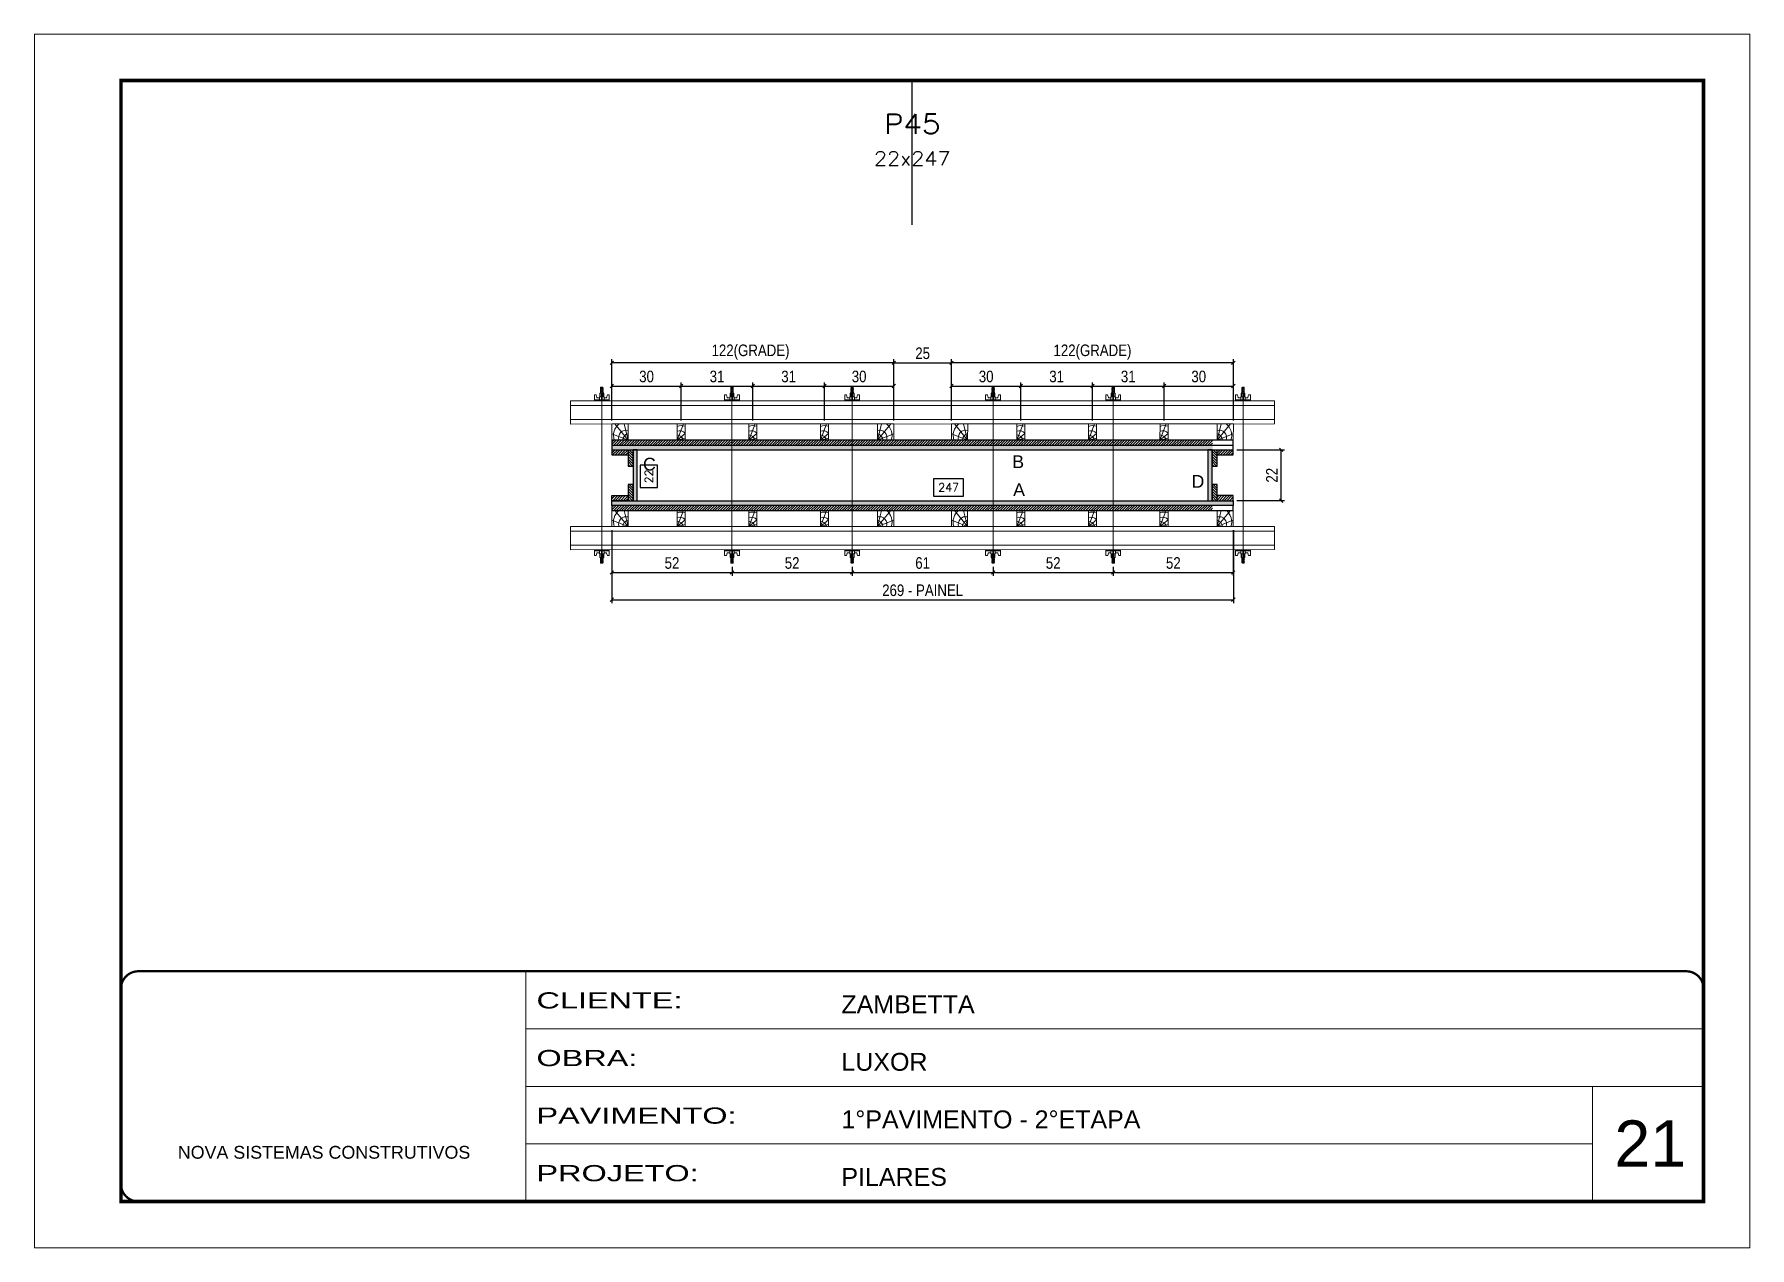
# Model space of a CAD drawing. Extents: x 14400 to 20667, y -21631 to 6985.
# Drawn here: x 14413 to 15898, y 192 to 1242 of the extents above; entities that cross this region are included whole.
import ezdxf
from ezdxf.enums import TextEntityAlignment as Align

# ---------------------------------------------------------------- set-up
doc = ezdxf.new("R2010")
doc.units = 0
for name, pattern in [('CONTINUO', [0]), ('DASHED', [0.75, 0.5, -0.25]), ('HIDDEN', [0.375, 0.25, -0.125])]:
    doc.linetypes.add(name, pattern=pattern)
for name, color, linetype, lineweight in [('CARIMBO', 255, 'Continuous', 9), ('Folhas', 255, 'Continuous', 9), ('Hachura', 251, 'Continuous', 9), ('Madeira', 126, 'Continuous', 18), ('Perfil Metálico', 224, 'Continuous', 18), ('SARRAFO DE PRESSAO', 251, 'DASHED', 9), ('Texto Seção', 7, 'Continuous', 15)]:
    doc.layers.add(name, color=color, linetype=linetype, lineweight=lineweight)
for name, color, linetype in [('CHAPA', 1, 'Continuous'), ('COTA', 241, 'Continuous'), ('SARRAFO', 251, 'Continuous'), ('Texto de Titulo', 7, 'Continuous'), ('Texto Qtd Sarr', 242, 'Continuous'), ('TEXTO_GERAL', 7, 'Continuous')]:
    doc.layers.add(name, color=color, linetype=linetype)
doc.styles.add('ARIAL', font='arial.ttf')
doc.styles.add('COTA TECNICA 2X', font='techl___.ttf', dxfattribs={"height": 10})
doc.styles.add('ROMANS', font='romans.shx')
doc.styles.add('Tecnologia', font='')
doc.styles.get('Tecnologia').set_extended_font_data('Forgotten Futurist')
doc.dimstyles.new('SECAO PILAR', dxfattribs={"dimtxt": 10, "dimasz": 3, "dimexe": 3, "dimexo": 3, "dimgap": 3, "dimtad": 1, "dimdec": 1, "dimlfac": 0.5, "dimzin": 12, "dimdsep": 46, "dimtxsty": 'COTA TECNICA 2X', "dimblk1": 'OBLIQUE', "dimblk2": 'OBLIQUE', "dimsah": 1, "dimcen": 0.9, "dimclrd": 256, "dimclre": 256, "dimclrt": 256, "dimadec": 1, "dimazin": 3, "dimtfac": 1, "dimtdec": 1, "dimtmove": 0, "dimatfit": 3, "dimfxl": 1, "dimtolj": 1, "dimtzin": 12, "dimarcsym": 0})
doc.dimstyles.new('SECÇÃO 2', dxfattribs={"dimtxt": 7, "dimasz": 6, "dimexe": 0.18, "dimexo": 2, "dimgap": -4, "dimtad": 3, "dimdec": 1, "dimlfac": 0.5, "dimzin": 12, "dimdsep": 46, "dimtxsty": 'ROMANS', "dimblk": 'ARCHTICK', "dimcen": 0.09, "dimse1": 1, "dimse2": 1, "dimsd1": 1, "dimsd2": 1, "dimclrd": 180, "dimclre": 5, "dimclrt": 1, "dimadec": 0, "dimazin": 3, "dimtfac": 1, "dimtdec": 1, "dimtofl": 0, "dimtmove": 0, "dimatfit": 3, "dimldrblk": 'ARCHTICK', "dimfxl": 1, "dimtolj": 1, "dimtzin": 0, "dimarcsym": 0})

# ---------------------------------------------------------------- blocks, each defined once
blk = doc.blocks.new('9999999999')
at = {"color": 30, "linetype": 'CONTINUO'}
for p, q in [((98564.6, 34230.2), (98564.6, 34429.4)), ((98564.6, 34379.6), (99584, 34379.6)), ((98564.6, 34329.8), (99488, 34329.8)), ((99584, 34329.8), (99488, 34329.8)), ((99488, 34329.8), (99488, 34230.2)), ((98564.6, 34280), (99488, 34280))]:
    blk.add_line(p, q, dxfattribs=at)
at = {"color": 30, "linetype": 'CONTINUO', "const_width": 2}
blk.add_lwpolyline([(99584, 34230.2), (99584, 34414.4, 0.414214), (99569, 34429.4), (98229, 34429.4, 0.414214), (98214, 34414.4), (98214, 34245.2, 0.414214), (98229, 34230.2), (99584, 34230.2)], format="xyb", dxfattribs=at)
at = {"layer": 'Folhas'}
blk.add_lwpolyline([(98139, 34190.2), (99624, 34190.2), (99624, 35240.2), (98139, 35240.2)], close=True, dxfattribs=at)
at = {"layer": 'Folhas', "color": 30, "const_width": 3}
blk.add_lwpolyline([(98214, 34230.2), (99584, 34230.2), (99584, 35200.2), (98214, 35200.2)], close=True, dxfattribs=at)
at = {"color": 7, "linetype": 'Continuous', "ltscale": 5, "style": 'ARIAL'}
for s, height, p in [('ZAMBETTA', 15.48, (98837.7, 34393.1)), ('LUXOR', 15.48, (98837.7, 34343.3)), ('1°PAVIMENTO - 2°ETAPA', 15.483, (98837.7, 34293.5)), ('NOVA SISTEMAS CONSTRUTIVOS', 11.059, (98263.2, 34267.2)), ('PILARES', 15.48, (98837.7, 34243.7))]:
    blk.add_text(s, height=height, dxfattribs=at).set_placement(p)
at = {"layer": 'Folhas', "color": 7, "style": 'Tecnologia', "width": 1.5}
for s, p in [('CLIENTE:', (98573.7, 34397.2)), ('OBRA:', (98573.7, 34347.3)), ('PAVIMENTO:', (98573.7, 34297.5)), ('PROJETO:', (98573.7, 34247.7))]:
    blk.add_text(s, height=14, dxfattribs=at).set_placement(p)
blk = doc.blocks.new('*D1169')
at = {"layer": 'COTA', "color": 180, "lineweight": -2, "transparency": 16777216}
for p, q in [((14952.9, 869), (14937.9, 869)), ((14937.9, 869), (14937.9, 849.7)), ((14952.9, 849.7), (14952.9, 869)), ((14937.9, 849.7), (14952.9, 849.7))]:
    blk.add_line(p, q, dxfattribs=at)
at = {"layer": 'Defpoints', "color": 0, "transparency": 16777216}
for p in [(14952.8, 882.3), (14952.8, 838.3), (14956.9, 838.3)]:
    blk.add_point(p, dxfattribs=at)
at = {"layer": 'COTA', "color": 1, "transparency": 16777216, "insert": (14945.4, 859.3), "char_height": 7, "attachment_point": 5, "rotation": 90, "style": 'ROMANS'}
blk.add_mtext('\\A1;22', dxfattribs=at)
blk = doc.blocks.new('_ArchTick')
at = {"color": 0, "linetype": 'ByBlock', "const_width": 0.15}
blk.add_lwpolyline([(-0.5, -0.5), (0.5, 0.5)], dxfattribs=at)
blk = doc.blocks.new('*D1170')
at = {"layer": 'COTA', "color": 180, "lineweight": -2, "transparency": 16777216}
for p, q in [((15218, 857.3), (15192, 857.3)), ((15192, 857.3), (15192, 842.3)), ((15218, 842.3), (15218, 857.3)), ((15192, 842.3), (15218, 842.3))]:
    blk.add_line(p, q, dxfattribs=at)
at = {"layer": 'Defpoints', "color": 0, "transparency": 16777216}
for p in [(14935.5, 838.3), (15429.5, 838.3), (15429.5, 838.3)]:
    blk.add_point(p, dxfattribs=at)
at = {"layer": 'COTA', "color": 1, "transparency": 16777216, "insert": (15205, 849.8), "char_height": 7, "attachment_point": 5, "style": 'ROMANS'}
blk.add_mtext('\\A1;247', dxfattribs=at)
blk = doc.blocks.new('_Oblique')
at = {"color": 0, "linetype": 'ByBlock', "lineweight": -2}
blk.add_line((-0.5, -0.5), (0.5, 0.5), dxfattribs=at)
blk = doc.blocks.new('*D1171')
at = {"layer": 'COTA', "lineweight": -2, "transparency": 16777216}
for p, q in [((14913.5, 812.9), (14913.5, 749.6)), ((15451.5, 812.9), (15451.5, 749.6)), ((14913.5, 752.6), (15451.5, 752.6))]:
    blk.add_line(p, q, dxfattribs=at)
at = {"layer": 'Defpoints', "color": 0, "transparency": 16777216}
for p in [(14913.5, 815.9), (15451.5, 815.9), (15451.5, 752.6)]:
    blk.add_point(p, dxfattribs=at)
at = {"layer": 'COTA', "lineweight": -2, "transparency": 16777216, "xscale": 3, "yscale": 3, "zscale": 3, "rotation": 180}
blk.add_blockref('_Oblique', (14913.5, 752.6), dxfattribs=at)
at = {"layer": 'COTA', "lineweight": -2, "transparency": 16777216, "xscale": 3, "yscale": 3, "zscale": 3}
blk.add_blockref('_Oblique', (15451.5, 752.6), dxfattribs=at)
at = {"layer": 'COTA', "transparency": 16777216, "insert": (15182.5, 760.7), "char_height": 10, "attachment_point": 5, "style": 'COTA TECNICA 2X'}
blk.add_mtext('\\A1;269 - PAINEL', dxfattribs=at)
blk = doc.blocks.new('*D1172')
at = {"layer": 'COTA', "lineweight": -2, "transparency": 16777216}
for p, q in [((14913.5, 812.9), (14913.5, 773.2)), ((14913.5, 776.2), (15017.5, 776.2)), ((15017.5, 781.1), (15017.5, 773.2))]:
    blk.add_line(p, q, dxfattribs=at)
at = {"layer": 'Defpoints', "color": 0, "transparency": 16777216}
for p in [(14913.5, 815.9), (15017.5, 784.1), (15017.5, 776.2)]:
    blk.add_point(p, dxfattribs=at)
at = {"layer": 'COTA', "lineweight": -2, "transparency": 16777216, "xscale": 3, "yscale": 3, "zscale": 3, "rotation": 180}
blk.add_blockref('_Oblique', (14913.5, 776.2), dxfattribs=at)
at = {"layer": 'COTA', "lineweight": -2, "transparency": 16777216, "xscale": 3, "yscale": 3, "zscale": 3}
blk.add_blockref('_Oblique', (15017.5, 776.2), dxfattribs=at)
at = {"layer": 'COTA', "transparency": 16777216, "insert": (14965.5, 784.3), "char_height": 10, "attachment_point": 5, "style": 'COTA TECNICA 2X'}
blk.add_mtext('\\A1;52', dxfattribs=at)
blk = doc.blocks.new('C')
at = {"layer": 'Hachura', "color": 0}
for p, q in [((0, 3.22), (0, -3.22)), ((0.45, 3.22), (0, 3.22)), ((0.46, 3.16), (0, 3.16)), ((0.46, 3.05), (0, 3.05)), ((0.46, 2.88), (0, 2.88)), ((0, 2.75), (0, -1.16)), ((0.46, 2.65), (0, 2.65)), ((0.46, 2.23), (0, 2.23)), ((0.46, 1.51), (0, 1.51)), ((0.39, 0.49), (0.17, 0.49)), ((0.45, -3.23), (0.45, 3.22)), ((0.45, 3.22), (2.58, 3.22)), ((1.74, 0.97), (0.45, 0.97)), ((1.45, 0.1), (0.45, 0.1)), ((1.35, 1.94), (1.35, 0.96)), ((2.58, 2.39), (1.47, 2.09)), ((1.74, -0.97), (1.74, 0.97)), ((1.74, 0.97), (1.74, 0.84)), ((1.74, 0.97), (1.74, 0.84)), ((1.74, 0.84), (3.35, 0.84)), ((3.35, 0.45), (1.74, 0.45)), ((2.58, 3.22), (2.58, 2.39)), ((3.32, 0.84), (3.32, -0.84)), ((3.35, 0.84), (3.35, -0.84)), ((3.68, 0.45), (3.35, 0.45)), ((3.84, -0.52), (3.35, 0.45)), ((3.35, 0.06), (3.67, -0.57)), ((3.68, 0.45), (4.16, -0.52)), ((3.72, 0.5), (4.25, -0.57)), ((4.37, -0.55), (3.83, 0.53)), ((4.15, 0.45), (3.93, 0.45)), ((4.42, -0.52), (3.93, 0.45)), ((4.15, 0.45), (4.26, 0.45)), ((4.26, 0.45), (4.74, -0.52)), ((4.3, 0.5), (4.83, -0.57)), ((4.95, -0.55), (4.41, 0.53)), ((4.51, 0.45), (4.84, 0.45)), ((5, -0.52), (4.51, 0.45)), ((4.84, 0.45), (5.32, -0.52)), ((4.88, 0.5), (5.41, -0.57)), ((5.53, -0.55), (4.99, 0.53)), ((5.58, -0.52), (5.09, 0.45)), ((5.42, 0.45), (5.09, 0.45)), ((5.58, -0.52), (5.09, 0.45)), ((5.42, 0.45), (5.74, -0.19)), ((5.46, 0.5), (5.74, -0.07)), ((5.74, 0.19), (5.57, 0.53)), ((5.74, 0.32), (5.68, 0.45)), ((5.68, 0.45), (5.74, 0.45)), ((5.74, 0.45), (5.9, 0.29)), ((5.74, 0.45), (5.74, -0.52)), ((5.9, -0.36), (5.9, 0.29)), ((0.45, 0), (0, 0)), ((0.46, -1.52), (0, -1.52)), ((0.46, -2.23), (0, -2.23)), ((0.46, -2.65), (0, -2.65)), ((0.46, -2.88), (0, -2.88)), ((0.46, -3.05), (0, -3.05)), ((0.46, -3.16), (0, -3.16)), ((0, -3.22), (2.57, -3.22)), ((0.08, -0.48), (0.29, -0.48)), ((0.29, -0.48), (0.4, -0.48)), ((0.45, 0), (0.45, -0.97)), ((0.45, -0.16), (1.45, -0.16)), ((0.45, -0.65), (0.45, -0.32)), ((0.45, -3.23), (0.45, -0.65)), ((0.45, -0.97), (1.74, -0.97)), ((1.35, -1.94), (1.35, -0.97)), ((2.58, -2.39), (1.47, -2.1)), ((3.35, -0.32), (1.74, -0.32)), ((3.35, -0.84), (1.74, -0.84)), ((2.58, -3.23), (2.58, -2.39)), ((3.35, -0.07), (3.58, -0.52)), ((3.35, -0.52), (3.58, -0.52)), ((3.84, -0.52), (4.16, -0.52)), ((4.42, -0.52), (4.74, -0.52)), ((4.63, -0.52), (4.74, -0.52)), ((5, -0.52), (5.32, -0.52)), ((5.58, -0.52), (5.74, -0.52)), ((5.74, -0.52), (5.9, -0.36)), ((5.74, -0.52), (5.74, -0.52))]:
    blk.add_line(p, q, dxfattribs=at)
for centre, radius, start, end in [((1.52, 1.94), 0.161, 104.74356, 180), ((1.44, -0.03), 0.129, 272.69497, 87.30503), ((3.81, 0.39), 0.143, 25.56881, 154.43119), ((4.39, 0.39), 0.143, 25.56881, 154.43119), ((4.97, 0.39), 0.143, 25.56881, 154.43119), ((5.55, 0.39), 0.143, 25.56881, 154.43119), ((0.17, -0.37), 0.174, 221.74404, 317.85924), ((1.52, -1.94), 0.161, 180, 255.25644), ((3.71, -0.4), 0.174, 222.14076, 318.25596), ((4.29, -0.4), 0.174, 222.14076, 318.25596), ((4.87, -0.4), 0.174, 222.14076, 318.25596), ((5.45, -0.4), 0.174, 222.14076, 318.25596), ((5.61, -0.4), 0.174, 317.85924, 318.25596)]:
    blk.add_arc(centre, radius, start, end, dxfattribs=at)
blk = doc.blocks.new('*D1173')
at = {"layer": 'COTA', "lineweight": -2, "transparency": 16777216}
for p, q in [((15243.5, 781.1), (15243.5, 773.2)), ((15243.5, 776.2), (15347.5, 776.2)), ((15347.5, 781.1), (15347.5, 773.2))]:
    blk.add_line(p, q, dxfattribs=at)
at = {"layer": 'Defpoints', "color": 0, "transparency": 16777216}
for p in [(15243.5, 784.1), (15347.5, 784.1), (15347.5, 776.2)]:
    blk.add_point(p, dxfattribs=at)
at = {"layer": 'COTA', "lineweight": -2, "transparency": 16777216, "xscale": 3, "yscale": 3, "zscale": 3, "rotation": 180}
blk.add_blockref('_Oblique', (15243.5, 776.2), dxfattribs=at)
at = {"layer": 'COTA', "lineweight": -2, "transparency": 16777216, "xscale": 3, "yscale": 3, "zscale": 3}
blk.add_blockref('_Oblique', (15347.5, 776.2), dxfattribs=at)
at = {"layer": 'COTA', "transparency": 16777216, "insert": (15295.5, 784.3), "char_height": 10, "attachment_point": 5, "style": 'COTA TECNICA 2X'}
blk.add_mtext('\\A1;52', dxfattribs=at)
blk = doc.blocks.new('*D1174')
at = {"layer": 'COTA', "lineweight": -2, "transparency": 16777216}
for p, q in [((15454.5, 882.3), (15495.8, 882.3)), ((15492.8, 838.3), (15492.8, 882.3)), ((15454.5, 838.3), (15495.8, 838.3))]:
    blk.add_line(p, q, dxfattribs=at)
at = {"layer": 'Defpoints', "color": 0, "transparency": 16777216}
for p in [(15451.5, 882.3), (15492.8, 882.3), (15451.5, 838.3)]:
    blk.add_point(p, dxfattribs=at)
at = {"layer": 'COTA', "lineweight": -2, "transparency": 16777216, "xscale": 3, "yscale": 3, "zscale": 3}
for p, rotation in [((15492.8, 882.3), 90), ((15492.8, 838.3), 270)]:
    blk.add_blockref('_Oblique', p, dxfattribs=dict(at, rotation=rotation))
at = {"layer": 'COTA', "transparency": 16777216, "insert": (15484.8, 860.3), "char_height": 10, "attachment_point": 5, "rotation": 90, "style": 'COTA TECNICA 2X'}
blk.add_mtext('\\A1;22', dxfattribs=at)
blk = doc.blocks.new('*D1175')
at = {"layer": 'COTA', "lineweight": -2, "transparency": 16777216}
for p, q in [((15017.5, 781.1), (15017.5, 773.2)), ((15017.5, 776.2), (15121.5, 776.2)), ((15121.5, 781.1), (15121.5, 773.2))]:
    blk.add_line(p, q, dxfattribs=at)
at = {"layer": 'Defpoints', "color": 0, "transparency": 16777216}
for p in [(15017.5, 784.1), (15121.5, 784.1), (15121.5, 776.2)]:
    blk.add_point(p, dxfattribs=at)
at = {"layer": 'COTA', "lineweight": -2, "transparency": 16777216, "xscale": 3, "yscale": 3, "zscale": 3, "rotation": 180}
blk.add_blockref('_Oblique', (15017.5, 776.2), dxfattribs=at)
at = {"layer": 'COTA', "lineweight": -2, "transparency": 16777216, "xscale": 3, "yscale": 3, "zscale": 3}
blk.add_blockref('_Oblique', (15121.5, 776.2), dxfattribs=at)
at = {"layer": 'COTA', "transparency": 16777216, "insert": (15069.5, 784.3), "char_height": 10, "attachment_point": 5, "style": 'COTA TECNICA 2X'}
blk.add_mtext('\\A1;52', dxfattribs=at)
blk = doc.blocks.new('PONTALETE')
at = {"layer": 'Madeira'}
for q in [(2.71, 7), (7, 5.76), (7, 1.74)]:
    blk.add_line((0, 0), q, dxfattribs=at)
blk.add_lwpolyline([(0, 0), (7, 0), (7, 7), (0, 7)], close=True, dxfattribs=at)
for centre, radius, start, end in [((2.04, 0.06), 6.23, 37.28179, 109.09128), ((1.09, 0.9), 3.19, 343.60304, 109.98471), ((-0.21, -0.78), 3.09, 14.63219, 86.0383)]:
    blk.add_arc(centre, radius, start, end, dxfattribs=at)
blk = doc.blocks.new('MEIO PONTALETE')
at = {"layer": 'Madeira'}
for q in [(2.71, 7), (3.5, 2.88), (3.5, 0.87)]:
    blk.add_line((0, 0), q, dxfattribs=at)
blk.add_lwpolyline([(0, 0), (3.5, 0), (3.5, 7), (0, 7)], close=True, dxfattribs=at)
for centre, radius, start, end in [((2.04, 0.06), 6.23, 76.44987, 109.09128), ((1.09, 0.9), 3.19, 40.90626, 109.98471), ((-0.21, -0.78), 3.09, 14.63219, 86.0383)]:
    blk.add_arc(centre, radius, start, end, dxfattribs=at)
blk = doc.blocks.new('*D1176')
at = {"layer": 'COTA', "lineweight": -2, "transparency": 16777216}
for p, q in [((15207.5, 907.7), (15207.5, 940.5)), ((15207.5, 937.5), (15267.5, 937.5)), ((15267.5, 907.7), (15267.5, 940.5))]:
    blk.add_line(p, q, dxfattribs=at)
at = {"layer": 'Defpoints', "color": 0, "transparency": 16777216}
for p in [(15267.5, 937.5), (15207.5, 904.7), (15267.5, 904.7)]:
    blk.add_point(p, dxfattribs=at)
at = {"layer": 'COTA', "lineweight": -2, "transparency": 16777216, "xscale": 3, "yscale": 3, "zscale": 3, "rotation": 180}
blk.add_blockref('_Oblique', (15207.5, 937.5), dxfattribs=at)
at = {"layer": 'COTA', "lineweight": -2, "transparency": 16777216, "xscale": 3, "yscale": 3, "zscale": 3}
blk.add_blockref('_Oblique', (15267.5, 937.5), dxfattribs=at)
at = {"layer": 'COTA', "transparency": 16777216, "insert": (15237.5, 945.7), "char_height": 10, "attachment_point": 5, "style": 'COTA TECNICA 2X'}
blk.add_mtext('\\A1;30', dxfattribs=at)
blk = doc.blocks.new('*D1177')
at = {"layer": 'COTA', "lineweight": -2, "transparency": 16777216}
for p, q in [((15207.5, 907.7), (15207.5, 960.6)), ((15451.5, 957.6), (15207.5, 957.6)), ((15451.5, 907.6), (15451.5, 960.6))]:
    blk.add_line(p, q, dxfattribs=at)
at = {"layer": 'Defpoints', "color": 0, "transparency": 16777216}
for p in [(15207.5, 957.6), (15207.5, 904.7), (15451.5, 904.6)]:
    blk.add_point(p, dxfattribs=at)
at = {"layer": 'COTA', "lineweight": -2, "transparency": 16777216, "xscale": 3, "yscale": 3, "zscale": 3, "rotation": 180}
blk.add_blockref('_Oblique', (15207.5, 957.6), dxfattribs=at)
at = {"layer": 'COTA', "lineweight": -2, "transparency": 16777216, "xscale": 3, "yscale": 3, "zscale": 3}
blk.add_blockref('_Oblique', (15451.5, 957.6), dxfattribs=at)
at = {"layer": 'COTA', "transparency": 16777216, "insert": (15329.5, 966.9), "char_height": 10, "attachment_point": 5, "style": 'COTA TECNICA 2X'}
blk.add_mtext('\\A1;122(GRADE)', dxfattribs=at)
blk = doc.blocks.new('*D1178')
at = {"layer": 'COTA', "lineweight": -2, "transparency": 16777216}
for p, q in [((15267.5, 907.7), (15267.5, 940.5)), ((15267.5, 937.5), (15329.5, 937.5)), ((15329.5, 907.7), (15329.5, 940.5))]:
    blk.add_line(p, q, dxfattribs=at)
at = {"layer": 'Defpoints', "color": 0, "transparency": 16777216}
for p in [(15329.5, 937.5), (15267.5, 904.7), (15329.5, 904.7)]:
    blk.add_point(p, dxfattribs=at)
at = {"layer": 'COTA', "lineweight": -2, "transparency": 16777216, "xscale": 3, "yscale": 3, "zscale": 3, "rotation": 180}
blk.add_blockref('_Oblique', (15267.5, 937.5), dxfattribs=at)
at = {"layer": 'COTA', "lineweight": -2, "transparency": 16777216, "xscale": 3, "yscale": 3, "zscale": 3}
blk.add_blockref('_Oblique', (15329.5, 937.5), dxfattribs=at)
at = {"layer": 'COTA', "transparency": 16777216, "insert": (15298.5, 945.7), "char_height": 10, "attachment_point": 5, "style": 'COTA TECNICA 2X'}
blk.add_mtext('\\A1;31', dxfattribs=at)
blk = doc.blocks.new('*D1179')
at = {"layer": 'COTA', "lineweight": -2, "transparency": 16777216}
for p, q in [((15329.5, 907.7), (15329.5, 940.5)), ((15329.5, 937.5), (15391.5, 937.5)), ((15391.5, 907.7), (15391.5, 940.5))]:
    blk.add_line(p, q, dxfattribs=at)
at = {"layer": 'Defpoints', "color": 0, "transparency": 16777216}
for p in [(15391.5, 937.5), (15329.5, 904.7), (15391.5, 904.7)]:
    blk.add_point(p, dxfattribs=at)
at = {"layer": 'COTA', "lineweight": -2, "transparency": 16777216, "xscale": 3, "yscale": 3, "zscale": 3, "rotation": 180}
blk.add_blockref('_Oblique', (15329.5, 937.5), dxfattribs=at)
at = {"layer": 'COTA', "lineweight": -2, "transparency": 16777216, "xscale": 3, "yscale": 3, "zscale": 3}
blk.add_blockref('_Oblique', (15391.5, 937.5), dxfattribs=at)
at = {"layer": 'COTA', "transparency": 16777216, "insert": (15360.5, 945.7), "char_height": 10, "attachment_point": 5, "style": 'COTA TECNICA 2X'}
blk.add_mtext('\\A1;31', dxfattribs=at)
blk = doc.blocks.new('*D1180')
at = {"layer": 'COTA', "lineweight": -2, "transparency": 16777216}
for p, q in [((15391.5, 907.7), (15391.5, 940.5)), ((15391.5, 937.5), (15451.5, 937.5)), ((15451.5, 907.7), (15451.5, 940.5))]:
    blk.add_line(p, q, dxfattribs=at)
at = {"layer": 'Defpoints', "color": 0, "transparency": 16777216}
for p in [(15451.5, 937.5), (15391.5, 904.7), (15451.5, 904.7)]:
    blk.add_point(p, dxfattribs=at)
at = {"layer": 'COTA', "lineweight": -2, "transparency": 16777216, "xscale": 3, "yscale": 3, "zscale": 3, "rotation": 180}
blk.add_blockref('_Oblique', (15391.5, 937.5), dxfattribs=at)
at = {"layer": 'COTA', "lineweight": -2, "transparency": 16777216, "xscale": 3, "yscale": 3, "zscale": 3}
blk.add_blockref('_Oblique', (15451.5, 937.5), dxfattribs=at)
at = {"layer": 'COTA', "transparency": 16777216, "insert": (15421.5, 945.7), "char_height": 10, "attachment_point": 5, "style": 'COTA TECNICA 2X'}
blk.add_mtext('\\A1;30', dxfattribs=at)
blk = doc.blocks.new('*D1181')
at = {"layer": 'COTA', "lineweight": -2, "transparency": 16777216}
for p, q in [((14913.5, 907.7), (14913.5, 940.5)), ((14913.5, 937.5), (14973.5, 937.5)), ((14973.5, 907.7), (14973.5, 940.5))]:
    blk.add_line(p, q, dxfattribs=at)
at = {"layer": 'Defpoints', "color": 0, "transparency": 16777216}
for p in [(14973.5, 937.5), (14913.5, 904.7), (14973.5, 904.7)]:
    blk.add_point(p, dxfattribs=at)
at = {"layer": 'COTA', "lineweight": -2, "transparency": 16777216, "xscale": 3, "yscale": 3, "zscale": 3, "rotation": 180}
blk.add_blockref('_Oblique', (14913.5, 937.5), dxfattribs=at)
at = {"layer": 'COTA', "lineweight": -2, "transparency": 16777216, "xscale": 3, "yscale": 3, "zscale": 3}
blk.add_blockref('_Oblique', (14973.5, 937.5), dxfattribs=at)
at = {"layer": 'COTA', "transparency": 16777216, "insert": (14943.5, 945.7), "char_height": 10, "attachment_point": 5, "style": 'COTA TECNICA 2X'}
blk.add_mtext('\\A1;30', dxfattribs=at)
blk = doc.blocks.new('*D1182')
at = {"layer": 'COTA', "lineweight": -2, "transparency": 16777216}
for p, q in [((14913.5, 907.7), (14913.5, 960.6)), ((15157.5, 957.6), (14913.5, 957.6)), ((15157.5, 907.6), (15157.5, 960.6))]:
    blk.add_line(p, q, dxfattribs=at)
at = {"layer": 'Defpoints', "color": 0, "transparency": 16777216}
for p in [(14913.5, 957.6), (14913.5, 904.7), (15157.5, 904.6)]:
    blk.add_point(p, dxfattribs=at)
at = {"layer": 'COTA', "lineweight": -2, "transparency": 16777216, "xscale": 3, "yscale": 3, "zscale": 3, "rotation": 180}
blk.add_blockref('_Oblique', (14913.5, 957.6), dxfattribs=at)
at = {"layer": 'COTA', "lineweight": -2, "transparency": 16777216, "xscale": 3, "yscale": 3, "zscale": 3}
blk.add_blockref('_Oblique', (15157.5, 957.6), dxfattribs=at)
at = {"layer": 'COTA', "transparency": 16777216, "insert": (15033.5, 966.9), "char_height": 10, "attachment_point": 5, "style": 'COTA TECNICA 2X'}
blk.add_mtext('\\A1;122(GRADE)', dxfattribs=at)
blk = doc.blocks.new('*D1183')
at = {"layer": 'COTA', "lineweight": -2, "transparency": 16777216}
for p, q in [((14973.5, 907.7), (14973.5, 940.5)), ((14973.5, 937.5), (15035.5, 937.5)), ((15035.5, 907.7), (15035.5, 940.5))]:
    blk.add_line(p, q, dxfattribs=at)
at = {"layer": 'Defpoints', "color": 0, "transparency": 16777216}
for p in [(15035.5, 937.5), (14973.5, 904.7), (15035.5, 904.7)]:
    blk.add_point(p, dxfattribs=at)
at = {"layer": 'COTA', "lineweight": -2, "transparency": 16777216, "xscale": 3, "yscale": 3, "zscale": 3, "rotation": 180}
blk.add_blockref('_Oblique', (14973.5, 937.5), dxfattribs=at)
at = {"layer": 'COTA', "lineweight": -2, "transparency": 16777216, "xscale": 3, "yscale": 3, "zscale": 3}
blk.add_blockref('_Oblique', (15035.5, 937.5), dxfattribs=at)
at = {"layer": 'COTA', "transparency": 16777216, "insert": (15004.5, 945.7), "char_height": 10, "attachment_point": 5, "style": 'COTA TECNICA 2X'}
blk.add_mtext('\\A1;31', dxfattribs=at)
blk = doc.blocks.new('*D1184')
at = {"layer": 'COTA', "lineweight": -2, "transparency": 16777216}
for p, q in [((15035.5, 907.7), (15035.5, 940.5)), ((15035.5, 937.5), (15097.5, 937.5)), ((15097.5, 907.7), (15097.5, 940.5))]:
    blk.add_line(p, q, dxfattribs=at)
at = {"layer": 'Defpoints', "color": 0, "transparency": 16777216}
for p in [(15097.5, 937.5), (15035.5, 904.7), (15097.5, 904.7)]:
    blk.add_point(p, dxfattribs=at)
at = {"layer": 'COTA', "lineweight": -2, "transparency": 16777216, "xscale": 3, "yscale": 3, "zscale": 3, "rotation": 180}
blk.add_blockref('_Oblique', (15035.5, 937.5), dxfattribs=at)
at = {"layer": 'COTA', "lineweight": -2, "transparency": 16777216, "xscale": 3, "yscale": 3, "zscale": 3}
blk.add_blockref('_Oblique', (15097.5, 937.5), dxfattribs=at)
at = {"layer": 'COTA', "transparency": 16777216, "insert": (15066.5, 945.7), "char_height": 10, "attachment_point": 5, "style": 'COTA TECNICA 2X'}
blk.add_mtext('\\A1;31', dxfattribs=at)
blk = doc.blocks.new('*D1185')
at = {"layer": 'COTA', "lineweight": -2, "transparency": 16777216}
for p, q in [((15097.5, 907.7), (15097.5, 940.5)), ((15097.5, 937.5), (15157.5, 937.5)), ((15157.5, 907.7), (15157.5, 940.5))]:
    blk.add_line(p, q, dxfattribs=at)
at = {"layer": 'Defpoints', "color": 0, "transparency": 16777216}
for p in [(15157.5, 937.5), (15097.5, 904.7), (15157.5, 904.7)]:
    blk.add_point(p, dxfattribs=at)
at = {"layer": 'COTA', "lineweight": -2, "transparency": 16777216, "xscale": 3, "yscale": 3, "zscale": 3, "rotation": 180}
blk.add_blockref('_Oblique', (15097.5, 937.5), dxfattribs=at)
at = {"layer": 'COTA', "lineweight": -2, "transparency": 16777216, "xscale": 3, "yscale": 3, "zscale": 3}
blk.add_blockref('_Oblique', (15157.5, 937.5), dxfattribs=at)
at = {"layer": 'COTA', "transparency": 16777216, "insert": (15127.5, 945.7), "char_height": 10, "attachment_point": 5, "style": 'COTA TECNICA 2X'}
blk.add_mtext('\\A1;30', dxfattribs=at)
blk = doc.blocks.new('*D1186')
at = {"layer": 'COTA', "lineweight": -2, "transparency": 16777216}
for p, q in [((15157.5, 907.6), (15157.5, 960.6)), ((15157.5, 957.6), (15207.5, 957.6)), ((15207.5, 907.7), (15207.5, 960.6))]:
    blk.add_line(p, q, dxfattribs=at)
at = {"layer": 'Defpoints', "color": 0, "transparency": 16777216}
for p in [(15207.5, 957.6), (15157.5, 904.6), (15207.5, 904.7)]:
    blk.add_point(p, dxfattribs=at)
at = {"layer": 'COTA', "lineweight": -2, "transparency": 16777216, "xscale": 3, "yscale": 3, "zscale": 3, "rotation": 180}
blk.add_blockref('_Oblique', (15157.5, 957.6), dxfattribs=at)
at = {"layer": 'COTA', "lineweight": -2, "transparency": 16777216, "xscale": 3, "yscale": 3, "zscale": 3}
blk.add_blockref('_Oblique', (15207.5, 957.6), dxfattribs=at)
at = {"layer": 'COTA', "transparency": 16777216, "insert": (15182.5, 965.8), "char_height": 10, "attachment_point": 5, "style": 'COTA TECNICA 2X'}
blk.add_mtext('\\A1;25', dxfattribs=at)
blk = doc.blocks.new('*D1187')
at = {"layer": 'COTA', "lineweight": -2, "transparency": 16777216}
for p, q in [((15451.4, 812.9), (15451.4, 773.2)), ((15347.5, 781.1), (15347.5, 773.2)), ((15347.5, 776.2), (15451.4, 776.2))]:
    blk.add_line(p, q, dxfattribs=at)
at = {"layer": 'Defpoints', "color": 0, "transparency": 16777216}
for p in [(15451.4, 815.9), (15347.5, 784.1), (15451.4, 776.2)]:
    blk.add_point(p, dxfattribs=at)
at = {"layer": 'COTA', "lineweight": -2, "transparency": 16777216, "xscale": 3, "yscale": 3, "zscale": 3, "rotation": 180}
blk.add_blockref('_Oblique', (15347.5, 776.2), dxfattribs=at)
at = {"layer": 'COTA', "lineweight": -2, "transparency": 16777216, "xscale": 3, "yscale": 3, "zscale": 3}
blk.add_blockref('_Oblique', (15451.4, 776.2), dxfattribs=at)
at = {"layer": 'COTA', "transparency": 16777216, "insert": (15399.5, 784.3), "char_height": 10, "attachment_point": 5, "style": 'COTA TECNICA 2X'}
blk.add_mtext('\\A1;52', dxfattribs=at)
blk = doc.blocks.new('*D1188')
at = {"layer": 'COTA', "lineweight": -2, "transparency": 16777216}
for p, q in [((15121.5, 781.1), (15121.5, 773.2)), ((15121.5, 776.2), (15243.5, 776.2)), ((15243.5, 781.1), (15243.5, 773.2))]:
    blk.add_line(p, q, dxfattribs=at)
at = {"layer": 'Defpoints', "color": 0, "transparency": 16777216}
for p in [(15121.5, 784.1), (15243.5, 784.1), (15243.5, 776.2)]:
    blk.add_point(p, dxfattribs=at)
at = {"layer": 'COTA', "lineweight": -2, "transparency": 16777216, "xscale": 3, "yscale": 3, "zscale": 3, "rotation": 180}
blk.add_blockref('_Oblique', (15121.5, 776.2), dxfattribs=at)
at = {"layer": 'COTA', "lineweight": -2, "transparency": 16777216, "xscale": 3, "yscale": 3, "zscale": 3}
blk.add_blockref('_Oblique', (15243.5, 776.2), dxfattribs=at)
at = {"layer": 'COTA', "transparency": 16777216, "insert": (15182.5, 784.3), "char_height": 10, "attachment_point": 5, "style": 'COTA TECNICA 2X'}
blk.add_mtext('\\A1;61', dxfattribs=at)
blk = doc.blocks.new('titulo1')
at = {"layer": 'Defpoints', "color": 252, "linetype": 'HIDDEN', "ltscale": 2}
blk.add_line((0, 0), (0, 125), dxfattribs=at)
at = {"layer": 'Defpoints', "style": 'ROMANS', "oblique": 15}
blk.add_attdef('FOLHA', text='', height=10, dxfattribs=at).set_placement((0, 15.6), align=Align.MIDDLE_CENTER)
at = {"layer": 'Texto Qtd Sarr', "color": 3, "style": 'ROMANS', "oblique": 15}
for tag, height, p in [('TITULO', 17, (0, 71.4)), ('SEÇÃO', 12, (0, 41.5))]:
    blk.add_attdef(tag, text='', height=height, dxfattribs=at).set_placement(p, align=Align.MIDDLE_CENTER)

msp = doc.modelspace()

# ---------------------------------------------------------------- hatches: boundary and pattern name
at = {"layer": 'Hachura'}
h = msp.add_hatch(dxfattribs=at)
h.set_pattern_fill('ANSI31', color=256, scale=0.5, angle=180, style=0)
h.set_pattern_definition([(225, (5817.5001, -22038.7561), (1.12253202, -1.12253202), [])])
h.paths.add_polyline_path([(15433.45, 890.65), (15433.45, 886.25), (14913.45, 886.25), (14913.45, 890.65)])
h = msp.add_hatch(color=256, dxfattribs=at)
h.dxf.hatch_style = 1
h.paths.add_polyline_path([(15433.45, 882.24), (15433.45, 886.24), (14913.45, 886.25), (14913.45, 882.25)])
h = msp.add_hatch(dxfattribs=at)
h.set_pattern_fill('ANSI31', color=256, scale=0.5, angle=180, style=0)
h.set_pattern_definition([(225, (5789.5001, -22047.1561), (1.12253202, -1.12253202), [])])
h.paths.add_polyline_path([(14927.45, 882.25), (14927.45, 877.85), (14913.45, 877.85), (14913.45, 882.25)])
h = msp.add_hatch(dxfattribs=at)
h.set_pattern_fill('ANSI31', color=256, scale=0.5, angle=270, style=0)
h.set_pattern_definition([(315, (37823.2601, -8620.6998), (1.12253202, 1.12253202), [])])
h.paths.add_polyline_path([(14931.85, 868.25), (14927.45, 868.25), (14927.45, 882.25), (14931.85, 882.25)])
h = msp.add_hatch(color=256, dxfattribs=at)
h.dxf.hatch_style = 1
h.paths.add_polyline_path([(14931.85, 838.25), (14935.45, 838.25), (14935.45, 882.25), (14931.85, 882.25)])
h = msp.add_hatch(color=256, dxfattribs=at)
h.dxf.hatch_style = 1
h.paths.add_polyline_path([(15429.45, 838.25), (15433.05, 838.25), (15433.05, 882.25), (15429.45, 882.25)])
h = msp.add_hatch(dxfattribs=at)
h.set_pattern_fill('ANSI31', color=256, scale=0.5, angle=270, style=0)
h.set_pattern_definition([(315, (38328.8601, -8620.6998), (1.12253202, 1.12253202), [])])
h.paths.add_polyline_path([(15437.45, 868.25), (15433.05, 868.25), (15433.05, 882.25), (15437.45, 882.25)])
h = msp.add_hatch(dxfattribs=at)
h.set_pattern_fill('ANSI31', color=256, scale=0.5, angle=180, style=0)
h.set_pattern_definition([(225, (6313.5001, -22047.1561), (1.12253202, -1.12253202), [])])
h.paths.add_polyline_path([(15451.45, 882.25), (15451.45, 877.85), (15437.45, 877.85), (15437.45, 882.25)])
h = msp.add_hatch(dxfattribs=at)
h.set_pattern_fill('ANSI31', color=256, scale=0.5, angle=270, style=0)
h.set_pattern_definition([(315, (37823.2601, -8650.6998), (1.12253202, 1.12253202), [])])
h.paths.add_polyline_path([(14931.85, 838.25), (14927.45, 838.25), (14927.45, 852.25), (14931.85, 852.25)])
h = msp.add_hatch(dxfattribs=at)
h.set_pattern_fill('ANSI31', color=256, scale=0.5, angle=270, style=0)
h.set_pattern_definition([(315, (38328.8601, -8650.6998), (1.12253202, 1.12253202), [])])
h.paths.add_polyline_path([(15437.45, 838.25), (15433.05, 838.25), (15433.05, 852.25), (15437.45, 852.25)])
h = msp.add_hatch(dxfattribs=at)
h.set_pattern_fill('ANSI31', color=256, scale=0.5, angle=180, style=0)
h.set_pattern_definition([(225, (5789.5001, -22053.1561), (1.12253202, -1.12253202), [])])
h.paths.add_polyline_path([(14927.45, 838.25), (14927.45, 842.65), (14913.45, 842.65), (14913.45, 838.25)])
h = msp.add_hatch(color=256, dxfattribs=at)
h.dxf.hatch_style = 1
h.paths.add_polyline_path([(15451.45, 838.25), (15451.45, 834.25), (14913.45, 834.25), (14913.45, 838.25)])
h = msp.add_hatch(dxfattribs=at)
h.set_pattern_fill('ANSI31', color=256, scale=0.5, angle=180, style=0)
h.set_pattern_definition([(225, (5817.5001, -22095.1561), (1.12253202, -1.12253202), [])])
h.paths.add_polyline_path([(15433.45, 834.25), (15433.45, 829.85), (14913.45, 829.85), (14913.45, 834.25)])
h = msp.add_hatch(dxfattribs=at)
h.set_pattern_fill('ANSI31', color=256, scale=0.5, angle=180, style=0)
h.set_pattern_definition([(225, (5948.5001, -22053.1561), (1.12253202, -1.12253202), [])])
h.paths.add_polyline_path([(15437.45, 838.25), (15437.45, 842.65), (15451.45, 842.65), (15451.45, 838.25)])

# ---------------------------------------------------------------- linework, layer by layer
at = {"layer": 'CHAPA'}
msp.add_lwpolyline([(14913.45, 886.25), (14913.45, 882.25), (15451.45, 882.25), (15451.45, 886.25)], dxfattribs=at)
for points in [[(14931.85, 838.25), (14935.45, 838.25), (14935.45, 882.25), (14931.85, 882.25)], [(15429.45, 838.25), (15433.05, 838.25), (15433.05, 882.25), (15429.45, 882.25)], [(15451.45, 838.25), (15451.45, 834.25), (14913.45, 834.25), (14913.45, 838.25)]]:
    msp.add_lwpolyline(points, close=True, dxfattribs=at)
at = {"layer": 'Hachura'}
for p, q in [((14904.76, 785.08), (14904.76, 931.62)), ((15017.45, 785.08), (15017.45, 931.62)), ((15121.45, 785.08), (15121.45, 931.62)), ((15243.45, 785.08), (15243.45, 931.62)), ((15347.45, 785.08), (15347.45, 931.62)), ((15459.84, 785.08), (15459.84, 931.62))]:
    msp.add_line(p, q, dxfattribs=at)
at = {"layer": 'Madeira'}
for points in [[(14913.45, 890.65), (14913.47, 904.65), (15157.46, 904.65), (15157.44, 890.65)], [(15207.46, 890.65), (15207.47, 904.65), (15451.47, 904.65), (15451.45, 890.65)], [(14913.44, 815.87), (14913.45, 829.87), (15157.44, 829.87), (15157.43, 815.87)], [(15207.44, 815.87), (15207.46, 829.87), (15451.45, 829.87), (15451.44, 815.87)]]:
    msp.add_lwpolyline(points, close=True, dxfattribs=at)
at = {"layer": 'Perfil Metálico'}
for p, q in [((15487.17, 920.59), (14877.73, 920.59)), ((15487.17, 908.59), (14877.73, 908.59)), ((15487.17, 811.85), (14877.73, 811.85)), ((15487.17, 799.85), (14877.73, 799.85))]:
    msp.add_line(p, q, dxfattribs=at)
for points in [[(15487.17, 904.65), (15487.17, 924.65), (14877.73, 924.59), (14877.73, 904.59)], [(14877.73, 815.85), (14877.73, 795.85), (15487.17, 795.91), (15487.17, 815.91)]]:
    msp.add_lwpolyline(points, close=True, dxfattribs=at)
at = {"layer": 'SARRAFO'}
for points in [[(14913.45, 886.25), (15451.45, 886.25), (15451.45, 890.65), (14913.45, 890.65)], [(14927.45, 852.25), (14927.45, 838.25), (14931.85, 838.25), (14931.85, 852.25)], [(15433.05, 852.25), (15433.05, 838.25), (15437.45, 838.25), (15437.45, 852.25)], [(14913.45, 829.85), (15451.45, 829.85), (15451.45, 834.25), (14913.45, 834.25)]]:
    msp.add_lwpolyline(points, close=True, dxfattribs=at)
for points in [[(14913.45, 882.25), (14913.45, 877.85), (14927.45, 877.85)], [(14927.45, 882.25), (14927.45, 868.25), (14931.85, 868.25), (14931.85, 882.25)], [(15433.05, 882.25), (15433.05, 868.25), (15437.45, 868.25), (15437.45, 882.25)], [(15437.45, 877.85), (15451.45, 877.85), (15451.45, 882.25)], [(14927.45, 838.25), (14913.45, 838.25), (14913.45, 842.65), (14927.45, 842.65)], [(15437.45, 838.25), (15451.45, 838.25), (15451.45, 842.65), (15437.45, 842.65)]]:
    msp.add_lwpolyline(points, dxfattribs=at)

# ---------------------------------------------------------------- block references
at = {"layer": 'Hachura', "linetype": 'Continuous', "yscale": 2, "zscale": 2}
for p, xscale, rotation in [((14904.77, 924.62), -2, 270), ((15017.44, 924.62), 2, 90.00000000000001), ((15121.44, 924.62), 2, 90.00000000000001), ((15243.44, 924.62), 2, 90.00000000000001), ((15347.44, 924.62), 2, 90.00000000000001), ((15459.83, 924.62), 2, 90.00000000000001), ((14904.76, 795.88), 2, 270), ((15017.45, 795.88), -2, 90), ((15121.45, 795.88), -2, 90), ((15243.45, 795.88), -2, 90), ((15347.45, 795.88), -2, 90), ((15459.84, 795.88), -2, 90)]:
    msp.add_blockref('C', p, dxfattribs=dict(at, xscale=xscale, rotation=rotation))
at = {"layer": 'Madeira'}
for name, p, xscale, yscale, zscale, rotation in [('PONTALETE', (14927.45, 890.65), 2, 2, 2, 89.93708930310329), ('MEIO PONTALETE', (14969.95, 890.66), 1.999999997962732, 1.999999997962732, 1.999999997962732, 359.9370893031033), ('MEIO PONTALETE', (15031.95, 890.66), 1.999999997962732, 1.999999997962732, 1.999999997962732, 359.9370893031033), ('MEIO PONTALETE', (15093.95, 890.66), 1.999999997962732, 1.999999997962732, 1.999999997962732, 359.9370893031033), ('PONTALETE', (15143.44, 890.67), -2, 2, 2, 269.9370893031033), ('PONTALETE', (15221.46, 890.65), 2, 2, 2, 89.93708930310329), ('MEIO PONTALETE', (15263.96, 890.66), 1.999999997962732, 1.999999997962732, 1.999999997962732, 359.9370893031033), ('MEIO PONTALETE', (15325.96, 890.66), 1.999999997962732, 1.999999997962732, 1.999999997962732, 359.9370893031033), ('MEIO PONTALETE', (15387.96, 890.66), 1.999999997962732, 1.999999997962732, 1.999999997962732, 359.9370893031033), ('PONTALETE', (15437.45, 890.67), -2, 2, 2, 269.9370893031033), ('PONTALETE', (14927.44, 815.86), 2, 2, 2, 89.93708930310329), ('MEIO PONTALETE', (14969.94, 815.87), 1.999999997962732, 1.999999997962732, 1.999999997962732, 359.9370893031033), ('MEIO PONTALETE', (15031.94, 815.87), 1.999999997962732, 1.999999997962732, 1.999999997962732, 359.9370893031033), ('MEIO PONTALETE', (15093.94, 815.87), 1.999999997962732, 1.999999997962732, 1.999999997962732, 359.9370893031033), ('PONTALETE', (15143.43, 815.88), -2, 2, 2, 269.9370893031033), ('PONTALETE', (15221.44, 815.86), 2, 2, 2, 89.93708930310329), ('MEIO PONTALETE', (15263.94, 815.87), 1.999999997962732, 1.999999997962732, 1.999999997962732, 359.9370893031033), ('MEIO PONTALETE', (15325.94, 815.87), 1.999999997962732, 1.999999997962732, 1.999999997962732, 359.9370893031033), ('MEIO PONTALETE', (15387.94, 815.87), 1.999999997962732, 1.999999997962732, 1.999999997962732, 359.9370893031033), ('PONTALETE', (15437.44, 815.88), -2, 2, 2, 269.9370893031033)]:
    msp.add_blockref(name, p, dxfattribs=dict(at, xscale=xscale, yscale=yscale, zscale=zscale, rotation=rotation))
at = {"layer": 'SARRAFO DE PRESSAO', "color": 6, "linetype": 'ByBlock'}
msp.add_blockref('9999999999', (-83725.51, -33998.35), dxfattribs=at)
at = {"layer": 'Texto Seção'}
ref = msp.add_blockref('titulo1', (15173.47, 1076.85), dxfattribs=at)
ref.add_attrib('TITULO', 'P45', dxfattribs={"layer": 'Texto de Titulo', "color": 7, "height": 17, "style": 'ROMANS', "width": 1.1}).set_placement((15173.47, 1164.35), align=Align.MIDDLE_CENTER)
ref.add_attrib('SEÇÃO', '22x247', dxfattribs={"layer": 'Texto de Titulo', "color": 7, "height": 12, "style": 'ROMANS', "width": 1.1}).set_placement((15173.47, 1134.35), align=Align.MIDDLE_CENTER)

# ---------------------------------------------------------------- texts
at = {"layer": 'CARIMBO', "style": 'ARIAL'}
msp.add_text('21', height=40, dxfattribs=at).set_placement((15781.33, 262))
at = {"layer": 'TEXTO_GERAL', "style": 'ARIAL'}
for s, p in [('B', (15265.21, 872)), ('C', (14945.96, 869.91)), ('A', (15265.96, 847.77)), ('D', (15420.81, 854.98))]:
    msp.add_text(s, height=11, dxfattribs=at).set_placement(p, align=Align.MIDDLE_CENTER)

# ---------------------------------------------------------------- dimensions: what is measured, and where the dimension line sits
at = {"layer": 'COTA'}
dim = msp.add_linear_dim(base=(14913.47, 957.65), p1=(15157.46, 904.64), p2=(14913.47, 904.66), text='<>(GRADE)', dimstyle='SECAO PILAR', dxfattribs=at)
dim.commit()
dim.dimension.update_dxf_attribs({"geometry": '*D1182', "text_midpoint": (15033.46, 957.65), "dimtype": 160})
for base, p1, p2, dimstyle, picture, middle in [((15207.47, 957.65), (15157.46, 904.62), (15207.47, 904.66), 'SECAO PILAR', '*D1186', (15182.47, 957.65)), ((15429.45, 838.25), (14935.45, 838.25), (15429.45, 838.25), 'SECÇÃO 2', '*D1170', (15205.01, 838.25))]:
    dim = msp.add_linear_dim(base=base, p1=p1, p2=p2, dimstyle=dimstyle, dxfattribs=at)
    dim.commit()
    dim.dimension.update_dxf_attribs({"geometry": picture, "text_midpoint": middle, "dimtype": 160})
for base, p1, p2, text, picture, middle in [((15207.47, 957.65), (15451.47, 904.64), (15207.47, 904.66), '<>(GRADE)', '*D1177', (15329.47, 966.87)), ((15451.45, 752.56), (14913.45, 815.86), (15451.45, 815.9), '<> - PAINEL', '*D1171', (15182.45, 760.69))]:
    dim = msp.add_linear_dim(base=base, p1=p1, p2=p2, text=text, dimstyle='SECAO PILAR', dxfattribs=at)
    dim.commit()
    dim.dimension.update_dxf_attribs({"geometry": picture, "text_midpoint": middle})
for base, p1, p2, picture, middle in [((14973.47, 937.45), (14913.47, 904.66), (14973.47, 904.65), '*D1181', (14943.47, 945.67)), ((15035.47, 937.45), (14973.47, 904.65), (15035.47, 904.65), '*D1183', (15004.47, 945.67)), ((15097.47, 937.45), (15035.47, 904.65), (15097.47, 904.65), '*D1184', (15066.47, 945.67)), ((15157.46, 937.45), (15097.47, 904.65), (15157.46, 904.65), '*D1185', (15127.46, 945.67)), ((15267.47, 937.45), (15207.47, 904.66), (15267.47, 904.65), '*D1176', (15237.47, 945.67)), ((15329.47, 937.45), (15267.47, 904.65), (15329.47, 904.65), '*D1178', (15298.47, 945.67)), ((15391.47, 937.45), (15329.47, 904.65), (15391.47, 904.65), '*D1179', (15360.47, 945.67)), ((15451.47, 937.45), (15391.47, 904.65), (15451.47, 904.65), '*D1180', (15421.47, 945.67)), ((15017.52, 776.16), (14913.45, 815.85), (15017.52, 784.08), '*D1172', (14965.49, 784.27)), ((15451.44, 776.16), (15347.52, 784.08), (15451.44, 815.87), '*D1187', (15399.48, 784.27)), ((15121.52, 776.16), (15017.52, 784.08), (15121.52, 784.08), '*D1175', (15069.52, 784.27)), ((15243.52, 776.16), (15121.52, 784.08), (15243.52, 784.08), '*D1188', (15182.52, 784.27)), ((15347.52, 776.16), (15243.52, 784.08), (15347.52, 784.08), '*D1173', (15295.52, 784.27))]:
    dim = msp.add_linear_dim(base=base, p1=p1, p2=p2, dimstyle='SECAO PILAR', dxfattribs=at)
    dim.commit()
    dim.dimension.update_dxf_attribs({"geometry": picture, "text_midpoint": middle})
dim = msp.add_linear_dim(base=(14956.87, 838.25), p1=(14952.77, 882.25), p2=(14952.77, 838.25), angle=270, dimstyle='SECÇÃO 2', dxfattribs=at)
dim.commit()
dim.dimension.update_dxf_attribs({"geometry": '*D1169', "text_midpoint": (14956.87, 859.33), "dimtype": 160})
dim = msp.add_linear_dim(base=(15492.75, 882.25), p1=(15451.45, 838.25), p2=(15451.45, 882.25), angle=90, dimstyle='SECAO PILAR', dxfattribs=at)
dim.commit()
dim.dimension.update_dxf_attribs({"geometry": '*D1174', "text_midpoint": (15484.75, 860.25)})

doc.saveas('drawing.dxf')
